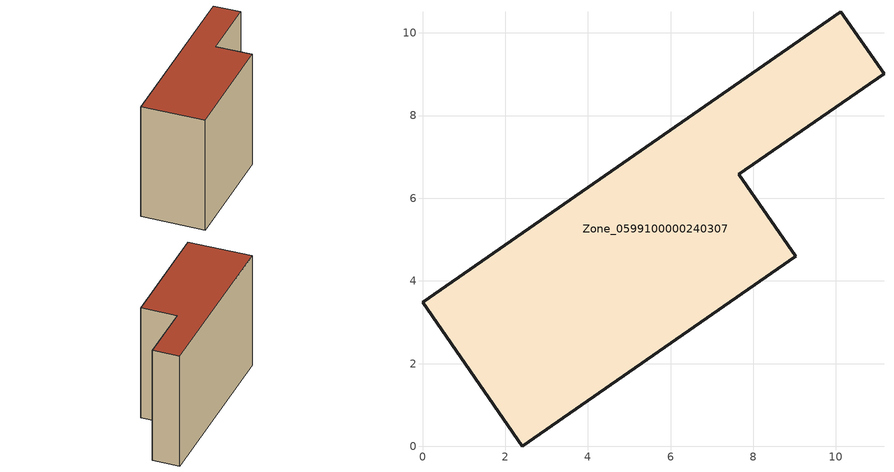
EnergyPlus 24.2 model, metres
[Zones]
Zone_0599100000240307
 floor ground (C_G): 0,3.49 10.12,10.51 11.16,9.01 7.65,6.58 9.02,4.6 2.41,0 z0
 wall outside (C_F): 2.41,0 9.02,4.6 7.65,6.58 11.16,9.01 10.12,10.51 0,3.49 2.41,0 z0:8.03
 roof outside (C_R): 10.12,10.51 0,3.49 2.41,0 9.02,4.6 7.65,6.58 11.16,9.01 z8.03
[BUILDING]
Pand.0599100000240307: North Axis=0; Terrain=City; Loads Convergence Tolerance Value=0.04; Temperature Convergence Tolerance Value=0.4; Solar Distribution=FullExterior; Maximum Number of Warmup Days=25; Minimum Number of Warmup Days=1
[Site:Location]
Rotterdam.The.Hague.AP_ZH_NLD Design_Conditions: Latitude=51.96; Longitude=4.45; Time Zone=1; Elevation=-4.5
[SITE:GROUNDTEMPERATURE:BUILDINGSURFACE]
18, 18, 18, 18, 18, 18, 18, 18, 18, 18, 18, 18
[MATERIAL] Thermal Absorptance=0.9; Solar Absorptance=0.7; Visible Absorptance=0.7
Name | Roughness | Thickness | Conductivity | Density | Specific Heat
G.TI.1946 | MediumSmooth | 0.15 | 1 | 540 | 1210
F.TI.1946 | Rough | 0.3 | 0.857143 | 1920 | 840
R.TI.1946 | MediumRough | 0.2 | 0.1 | 1500 | 1000
[CONSTRUCTION]
C_G: G.TI.1946
C_F: F.TI.1946
C_R: R.TI.1946
[ZONE]
Zone_0599100000240307: Type=1; Multiplier=1; Ceiling Height=Autocalculate; Volume=Autocalculate; Floor Area=autocalculate; Part of Total Floor Area=Yes
[ZONEINFILTRATION:DESIGNFLOWRATE]
Infil_Zone_0599100000240307: Zone or ZoneList or Space or SpaceList=Zone_0599100000240307; Schedule=AlwaysOn; Design Flow Rate Calculation Method=Flow/Area; Flow Rate per Floor Area=0.003; Constant Term Coefficient=1; Temperature Term Coefficient=0; Velocity Term Coefficient=0; Velocity Squared Term Coefficient=0
[HVACTEMPLATE:ZONE:IDEALLOADSAIRSYSTEM]
Zone_0599100000240307: Maximum Heating Supply Air Temperature=50; Minimum Cooling Supply Air Temperature=13; Maximum Heating Supply Air Humidity Ratio=0.0156; Minimum Cooling Supply Air Humidity Ratio=0.0077; Heating Limit=NoLimit; Cooling Limit=NoLimit; Dehumidification Control Type=ConstantSensibleHeatRatio; Cooling Sensible Heat Ratio=0.7; Dehumidification Setpoint=60; Humidification Control Type=None; Humidification Setpoint=30; Outdoor Air Method=None; Outdoor Air Flow Rate per Person=0.00944; Outdoor Air Flow Rate per Zone Floor Area=0; Outdoor Air Flow Rate per Zone=0; Demand Controlled Ventilation Type=None; Outdoor Air Economizer Type=NoEconomizer; Heat Recovery Type=None; Sensible Heat Recovery Effectiveness=0.7; Latent Heat Recovery Effectiveness=0.65
[ZONECONTROL:THERMOSTAT]
ThermostatControl_Zone_0599100000240307: Zone or ZoneList=Zone_0599100000240307; Control Type Schedule=DualSetpointControlType; Control 1=Thermostat_Zone_0599100000240307; Temperature Difference Between Cutout And Setpoint=0
[THERMOSTATSETPOINT:DUALSETPOINT]
Thermostat_Zone_0599100000240307: Heating Setpoint Temperature Schedule=HeatingSetpoint_Zone_0599100000240307; Cooling Setpoint Temperature Schedule=CoolingSetpoint_Zone_0599100000240307
[SCHEDULE:COMPACT]
HeatingSetpoint_Zone_0599100000240307: Through: 12/31, For: AllDays, Until: 24:00, 21
CoolingSetpoint_Zone_0599100000240307: Through: 12/31, For: AllDays, Until: 24:00, 24
DualSetpointControlType: Through: 12/31, For: AllDays, Until: 24:00, 4
AlwaysOn: Through: 12/31, For: AllDays, Until: 24:00, 1
